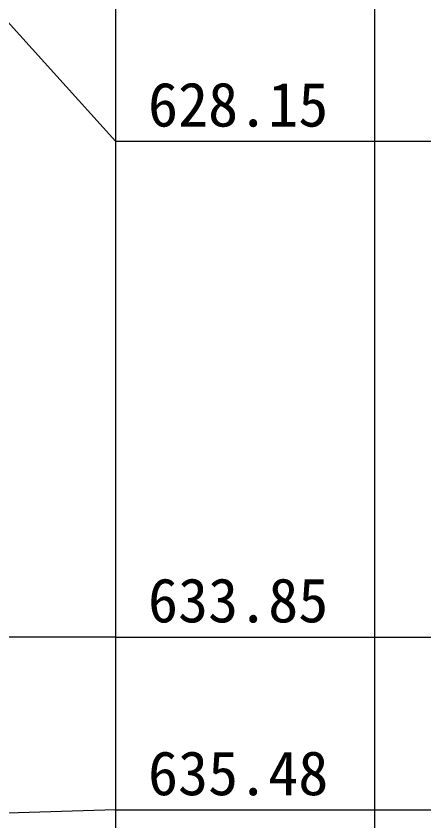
# Model space of a CAD drawing. Header units: inches. Extents: x -27 to 109, y -724 to 26.
# Drawn here: x 20.16 to 23.94, y -634.65 to -627.2 of the extents above; entities that cross this region are included whole.
import ezdxf

# ---------------------------------------------------------------- set-up
doc = ezdxf.new("R2010")
doc.units = ezdxf.units.IN
doc.header["$MEASUREMENT"] = 0
doc.layers.get('0').update_dxf_attribs({"lineweight": 0})
doc.styles.add('宋体', font='')
doc.styles.get('宋体').set_extended_font_data('宋体')

msp = doc.modelspace()

# ---------------------------------------------------------------- linework, layer by layer
at = {"linetype": 'Continuous', "lineweight": 15}
for p, q in [((21.0817, 0.8962), (21.0817, -693.5538)), ((23.4817, 0.8962), (23.4817, -693.5538)), ((21.0817, -628.3638), (20.0817, -627.2537)), ((21.0817, -628.3638), (23.4817, -628.3638)), ((23.4817, -628.3638), (25.8817, -628.3638)), ((21.0817, -632.9538), (20.0817, -632.9538)), ((21.0817, -632.9538), (23.4817, -632.9538)), ((23.4817, -632.9538), (25.8817, -632.9538)), ((21.0817, -634.5538), (20.0817, -634.5838)), ((21.0817, -634.5538), (23.4817, -634.5538)), ((23.4817, -634.5538), (25.8817, -634.5538))]:
    msp.add_line(p, q, dxfattribs=at)

# ---------------------------------------------------------------- texts
at = {"style": '宋体'}
for s, p in [('628.15', (21.3839, -628.2274)), ('633.85', (21.3839, -632.8174)), ('635.48', (21.3839, -634.4174))]:
    msp.add_text(s, height=0.4092, dxfattribs=at).set_placement(p)

doc.saveas('drawing.dxf')
